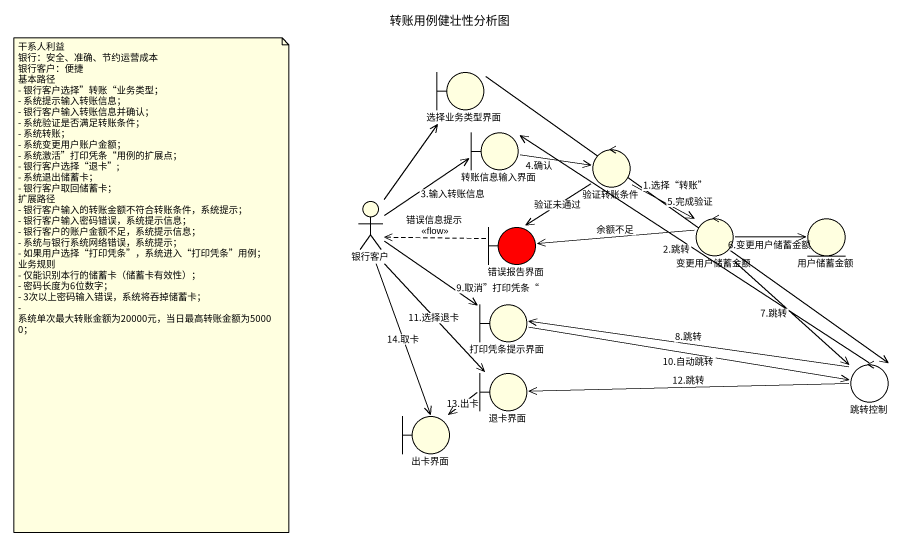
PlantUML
@startuml
title 转账用例健壮性分析图
boundary 选择业务类型界面 #FFFFE0
boundary 转账信息输入界面 #FFFFE0
control 验证转账条件 #FFFFE0
actor 银行客户 #FFFFE0
control 变更用户储蓄金额 #FFFFE0
entity 用户储蓄金额 #FFFFE0
boundary 错误报告界面 #FF0000
boundary 打印凭条提示界面 #FFFFE0
boundary 退卡界面 #FFFFE0
control 跳转控制
boundary 出卡界面 #FFFFE0
选择业务类型界面 --> 跳转控制 : 1.选择“转账”
转账信息输入界面 -right-> 验证转账条件 : 4.确认
验证转账条件 --> 变更用户储蓄金额 : 5.完成验证
验证转账条件 --> 错误报告界面 : 验证未通过
银行客户 -up-> 选择业务类型界面
银行客户 -up-> 转账信息输入界面 : 3.输入转账信息
银行客户 --> 打印凭条提示界面 : 9.取消”打印凭条“
银行客户 --> 退卡界面 : 11.选择退卡
银行客户 --> 出卡界面 : 14.取卡
变更用户储蓄金额 -right-> 用户储蓄金额 : 6.变更用户储蓄金额
变更用户储蓄金额 -left-> 错误报告界面 : 余额不足
变更用户储蓄金额 --> 跳转控制 : 7.跳转
错误报告界面 .left.> 银行客户 : 错误信息提示\n<<flow>>
打印凭条提示界面 -right-> 跳转控制 : 10.自动跳转
退卡界面 -left-> 出卡界面 : 13.出卡
跳转控制 -up-> 转账信息输入界面 : 2.跳转
跳转控制 -left-> 打印凭条提示界面 : 8.跳转
跳转控制 -left-> 退卡界面 : 12.跳转
note as N1
  干系人利益
  银行：安全、准确、节约运营成本
  银行客户：便捷
  基本路径
  - 银行客户选择”转账“业务类型；
  - 系统提示输入转账信息；
  - 银行客户输入转账信息并确认；
  - 系统验证是否满足转账条件；
  - 系统转账；
  - 系统变更用户账户金额；
  - 系统激活”打印凭条“用例的扩展点；
  - 银行客户选择“退卡”;
  - 系统退出储蓄卡；
  - 银行客户取回储蓄卡；
  扩展路径
  - 银行客户输入的转账金额不符合转账条件，系统提示；
  - 银行客户输入密码错误，系统提示信息；
  - 银行客户的账户金额不足，系统提示信息；
  - 系统与银行系统网络错误，系统提示；
  - 如果用户选择“打印凭条”，系统进入“打印凭条”用例；
  业务规则
  - 仅能识别本行的储蓄卡（储蓄卡有效性）；
  - 密码长度为6位数字；
  - 3次以上密码输入错误，系统将吞掉储蓄卡；
  - 系统单次最大转账金额为20000元，当日最高转账金额为50000；
end note
@enduml
